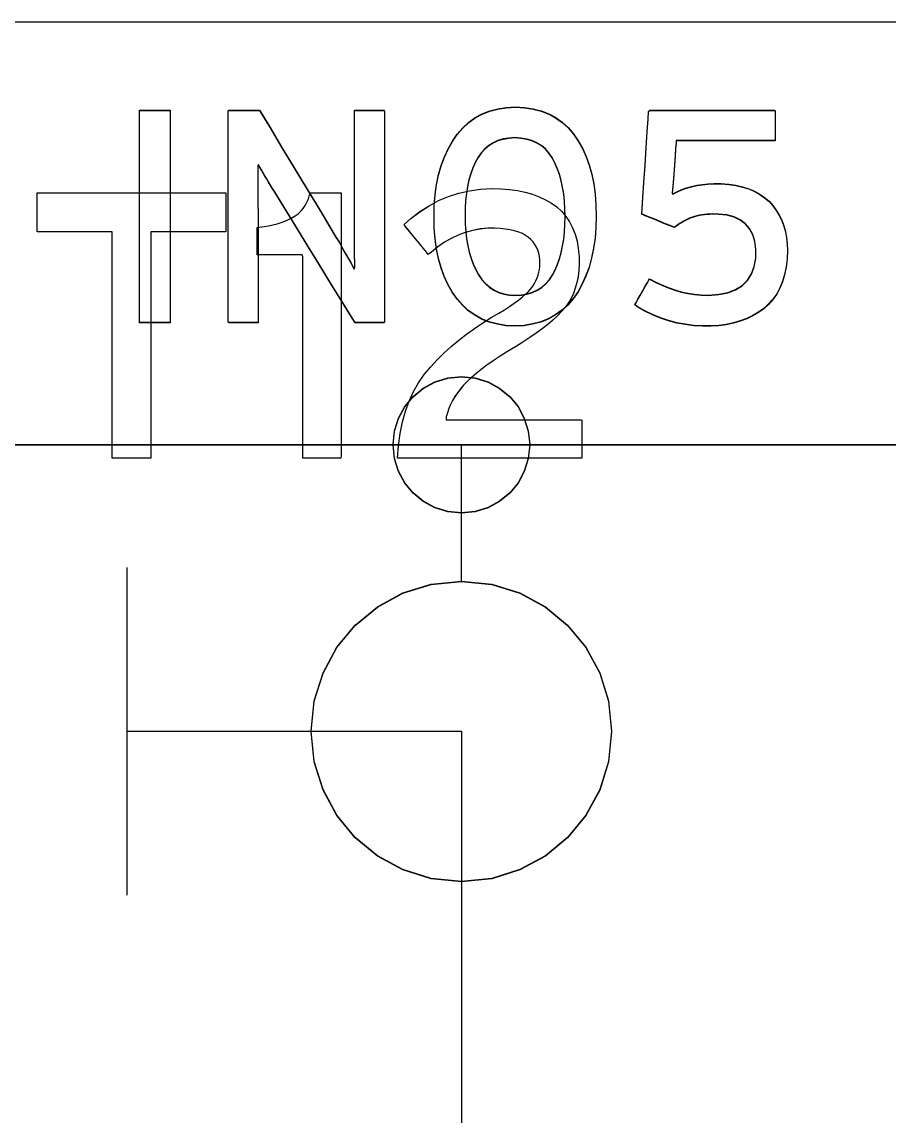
# Model space of a CAD drawing. Extents: x 1 to 47.7, y 0.2 to 35.
# Drawn here: x 34.3099 to 34.6276, y 11.944 to 12.3447 of the extents above; entities that cross this region are included whole.
import ezdxf

# ---------------------------------------------------------------- set-up
doc = ezdxf.new("R2010")
doc.units = 0
doc.header["$MEASUREMENT"] = 0
for name, color, linetype in [('5_1___24__TARGET_LEDS___12', 7, 'CONTINUOUS'), ('6_2___8__INDEPENDENT_INPUT', 7, 'CONTINUOUS'), ('6_3___8__OPTOISO_INDEPENDE', 7, 'CONTINUOUS'), ('6_4___24__OPTOISO_INDEPEND', 7, 'CONTINUOUS'), ('6_6___8__INDEPENDENT_INPUT', 7, 'CONTINUOUS'), ('6_7___8__OPTOISO_INDEPENDE', 7, 'CONTINUOUS'), ('8_0_____DWG', 7, 'CONTINUOUS')]:
    doc.layers.add(name, color=color, linetype=linetype)

msp = doc.modelspace()

# ---------------------------------------------------------------- linework, layer by layer
at = {"layer": '5_1___24__TARGET_LEDS___12'}
for points in [[(34.35295, 12.2345), (34.35295, 12.31225), (34.36423, 12.31225), (34.36423, 12.2345), (34.35295, 12.2345)], [(34.1709, 12.1398), (34.1709, 12.18979), (34.47089, 12.18979)], [(34.47089, 12.1398), (34.47089, 12.18979), (34.77089, 12.18977)], [(34.47089, 12.0298), (34.47089, 11.93517)]]:
    msp.add_lwpolyline(points, dxfattribs=at)
for points in [[(34.43194, 12.2345), (34.43084, 12.23628), (34.42792, 12.24103), (34.42372, 12.24786), (34.41877, 12.2559), (34.41363, 12.26424), (34.40885, 12.27202), (34.40495, 12.27835), (34.4025, 12.28234), (34.40171, 12.28363), (34.40098, 12.28484), (34.40027, 12.28603), (34.39959, 12.28717), (34.39893, 12.28829), (34.39829, 12.28937), (34.39768, 12.29042), (34.39709, 12.29143), (34.39653, 12.29241), (34.39629, 12.29178), (34.3963, 12.28991), (34.3963, 12.28798), (34.39631, 12.28599), (34.39632, 12.28394), (34.39633, 12.28183), (34.39635, 12.27966), (34.39637, 12.27743), (34.3964, 12.27514), (34.3964, 12.27371), (34.3964, 12.2701), (34.3964, 12.26465), (34.3964, 12.25811), (34.3964, 12.2512), (34.3964, 12.24466), (34.3964, 12.23922), (34.3964, 12.2356), (34.39639, 12.2345), (34.39589, 12.2345), (34.39474, 12.2345), (34.39315, 12.2345), (34.39133, 12.2345), (34.38946, 12.2345), (34.38774, 12.2345), (34.38638, 12.2345), (34.38558, 12.2345), (34.38544, 12.23505), (34.38544, 12.24009), (34.38544, 12.24925), (34.38544, 12.26114), (34.38544, 12.27433), (34.38544, 12.28743), (34.38544, 12.29901), (34.38544, 12.30767), (34.38544, 12.312), (34.38566, 12.31225), (34.38661, 12.31225), (34.3881, 12.31225), (34.38994, 12.31225), (34.39191, 12.31225), (34.3938, 12.31225), (34.39542, 12.31225), (34.39654, 12.31225), (34.39696, 12.31225), (34.398, 12.31052), (34.40079, 12.3059), (34.4048, 12.29925), (34.40951, 12.29143), (34.41441, 12.28331), (34.41898, 12.27574), (34.42269, 12.26958), (34.42503, 12.2657), (34.42582, 12.26438), (34.42667, 12.26293), (34.42747, 12.26154), (34.42825, 12.26019), (34.42898, 12.2589), (34.42969, 12.25766), (34.43035, 12.25646), (34.43099, 12.25532), (34.43159, 12.25422), (34.43182, 12.25485), (34.4318, 12.25678), (34.43178, 12.25876), (34.43176, 12.26079), (34.43175, 12.26289), (34.43174, 12.26503), (34.43173, 12.26723), (34.43172, 12.26948), (34.43172, 12.27179), (34.43172, 12.27321), (34.43172, 12.27681), (34.43172, 12.28223), (34.43172, 12.28875), (34.43172, 12.29562), (34.43172, 12.30214), (34.43172, 12.30756), (34.43172, 12.31116), (34.43173, 12.31225), (34.43224, 12.31225), (34.43338, 12.31225), (34.43497, 12.31225), (34.4368, 12.31225), (34.43867, 12.31225), (34.44038, 12.31225), (34.44174, 12.31225), (34.44255, 12.31225), (34.44268, 12.3117), (34.44268, 12.30667), (34.44268, 12.2975), (34.44268, 12.28561), (34.44268, 12.27242), (34.44268, 12.25933), (34.44268, 12.24774), (34.44268, 12.23908), (34.44268, 12.23475), (34.44248, 12.2345), (34.4416, 12.2345), (34.4402, 12.2345), (34.43849, 12.2345), (34.43665, 12.2345), (34.43488, 12.2345), (34.43338, 12.2345), (34.43233, 12.2345)], [(34.52026, 12.27351), (34.52016, 12.26939), (34.51985, 12.26547), (34.51933, 12.26173), (34.5186, 12.25819), (34.51766, 12.25483), (34.51651, 12.25167), (34.51516, 12.2487), (34.5136, 12.24591), (34.51182, 12.24333), (34.50984, 12.24103), (34.50767, 12.23902), (34.50529, 12.23731), (34.50272, 12.2359), (34.49995, 12.23479), (34.49698, 12.23398), (34.49382, 12.23347), (34.49045, 12.23326), (34.48713, 12.23347), (34.48399, 12.23398), (34.48106, 12.23478), (34.47831, 12.23588), (34.47576, 12.23728), (34.47341, 12.23897), (34.47125, 12.24095), (34.46929, 12.24323), (34.46752, 12.24578), (34.46596, 12.24852), (34.46461, 12.25146), (34.46346, 12.2546), (34.46252, 12.25794), (34.46179, 12.26148), (34.46127, 12.26522), (34.46096, 12.26916), (34.46086, 12.2733), (34.46096, 12.27742), (34.46128, 12.28136), (34.46181, 12.2851), (34.46255, 12.28866), (34.4635, 12.29202), (34.46466, 12.29519), (34.46603, 12.29816), (34.46761, 12.30095), (34.4694, 12.30354), (34.47139, 12.30585), (34.47357, 12.30785), (34.47594, 12.30956), (34.4785, 12.31095), (34.48125, 12.31205), (34.4842, 12.31283), (34.48734, 12.31332), (34.49067, 12.3135), (34.49403, 12.3133), (34.49719, 12.3128), (34.50015, 12.31201), (34.50291, 12.31093), (34.50547, 12.30954), (34.50783, 12.30787), (34.50998, 12.30589), (34.51194, 12.30362), (34.51369, 12.30107), (34.51523, 12.29832), (34.51656, 12.29537), (34.51769, 12.29222), (34.51862, 12.28888), (34.51934, 12.28533), (34.51985, 12.28159), (34.52016, 12.27765)], [(34.5903, 12.2609), (34.59017, 12.25779), (34.58983, 12.25486), (34.58929, 12.25212), (34.58853, 12.24958), (34.58757, 12.24722), (34.5864, 12.24505), (34.58502, 12.24308), (34.58343, 12.24129), (34.58163, 12.23969), (34.57969, 12.23828), (34.57761, 12.23703), (34.57539, 12.23597), (34.57304, 12.23508), (34.57055, 12.23437), (34.56792, 12.23383), (34.56516, 12.23347), (34.56226, 12.23328), (34.55916, 12.23328), (34.55597, 12.23346), (34.55285, 12.23385), (34.54978, 12.23444), (34.54676, 12.23523), (34.5438, 12.23621), (34.5409, 12.2374), (34.53806, 12.23878), (34.53527, 12.24037), (34.53445, 12.2411), (34.53487, 12.24185), (34.53556, 12.24307), (34.53642, 12.24458), (34.53735, 12.24621), (34.53825, 12.2478), (34.53903, 12.24917), (34.53958, 12.25015), (34.53982, 12.25057), (34.54191, 12.24943), (34.54426, 12.24829), (34.54664, 12.2473), (34.54903, 12.24646), (34.55143, 12.24577), (34.55385, 12.24524), (34.55629, 12.24485), (34.55874, 12.24462), (34.56137, 12.24454), (34.56514, 12.24484), (34.56846, 12.24553), (34.57131, 12.24662), (34.5737, 12.24811), (34.57564, 12.25001), (34.57711, 12.2523), (34.57813, 12.25498), (34.57869, 12.25807), (34.57876, 12.26139), (34.57837, 12.26426), (34.57761, 12.26677), (34.57646, 12.26892), (34.57493, 12.27071), (34.57302, 12.27214), (34.57074, 12.2732), (34.56807, 12.2739), (34.56502, 12.27424), (34.56295, 12.27427), (34.56192, 12.27424), (34.56091, 12.27418), (34.55993, 12.27408), (34.55898, 12.27396), (34.55807, 12.2738), (34.55718, 12.27361), (34.55633, 12.27339), (34.5555, 12.27314), (34.55471, 12.27283), (34.55394, 12.27249), (34.55318, 12.27212), (34.55244, 12.27173), (34.55171, 12.27131), (34.551, 12.27087), (34.5503, 12.2704), (34.54962, 12.2699), (34.54895, 12.26938), (34.54852, 12.26956), (34.54736, 12.27003), (34.5457, 12.27071), (34.54374, 12.27151), (34.54169, 12.27234), (34.53978, 12.27312), (34.53821, 12.27376), (34.5372, 12.27417), (34.53694, 12.27435), (34.53707, 12.27628), (34.53734, 12.28035), (34.53772, 12.28587), (34.53815, 12.29218), (34.53858, 12.29861), (34.53898, 12.30447), (34.5393, 12.30909), (34.53948, 12.31181), (34.53985, 12.31225), (34.54286, 12.31225), (34.54828, 12.31225), (34.5553, 12.31225), (34.56309, 12.31225), (34.57084, 12.31225), (34.57772, 12.31225), (34.58291, 12.31225), (34.58559, 12.31225), (34.58579, 12.31207), (34.58579, 12.3112), (34.58579, 12.30981), (34.58579, 12.30807), (34.58579, 12.30619), (34.58579, 12.30437), (34.58579, 12.3028), (34.58579, 12.30167), (34.58579, 12.30119), (34.58475, 12.30119), (34.58148, 12.30119), (34.57661, 12.30119), (34.57077, 12.30119), (34.56461, 12.30119), (34.55877, 12.30119), (34.5539, 12.30119), (34.55063, 12.30119), (34.54959, 12.30118), (34.54952, 12.30032), (34.54937, 12.29831), (34.54917, 12.2955), (34.54892, 12.29224), (34.54868, 12.28889), (34.54845, 12.28579), (34.54826, 12.28329), (34.54815, 12.28175), (34.5486, 12.28172), (34.5501, 12.28253), (34.55169, 12.28324), (34.55339, 12.28385), (34.55518, 12.28436), (34.55708, 12.28477), (34.55907, 12.28509), (34.56117, 12.2853), (34.56336, 12.28542), (34.566, 12.2854), (34.56879, 12.28519), (34.57141, 12.28481), (34.57386, 12.28426), (34.57614, 12.28354), (34.57825, 12.28264), (34.58019, 12.28156), (34.58196, 12.28032), (34.58356, 12.2789), (34.58497, 12.27733), (34.58622, 12.27565), (34.58731, 12.27386), (34.58822, 12.27197), (34.58897, 12.26997), (34.58955, 12.26787), (34.58997, 12.26565), (34.59022, 12.26333)], [(34.50887, 12.2733), (34.50881, 12.27619), (34.50864, 12.27896), (34.50835, 12.28161), (34.50794, 12.28414), (34.50742, 12.28655), (34.50678, 12.28883), (34.50602, 12.29099), (34.50515, 12.29303), (34.50414, 12.29493), (34.50297, 12.29662), (34.50165, 12.29808), (34.50017, 12.29932), (34.49853, 12.30035), (34.49675, 12.30115), (34.4948, 12.30172), (34.4927, 12.30208), (34.49045, 12.30222), (34.48824, 12.30208), (34.48618, 12.30173), (34.48427, 12.30116), (34.48251, 12.30037), (34.4809, 12.29936), (34.47944, 12.29814), (34.47813, 12.29669), (34.47698, 12.29503), (34.47596, 12.29316), (34.47507, 12.29117), (34.4743, 12.28904), (34.47365, 12.28678), (34.47312, 12.28439), (34.47272, 12.28186), (34.47244, 12.27921), (34.47228, 12.27643), (34.47225, 12.27351), (34.47231, 12.27063), (34.47249, 12.26788), (34.4728, 12.26525), (34.47323, 12.26274), (34.47378, 12.26036), (34.47445, 12.25811), (34.47524, 12.25598), (34.47616, 12.25397), (34.4772, 12.25206), (34.47836, 12.25032), (34.47967, 12.24881), (34.48113, 12.24752), (34.48274, 12.24647), (34.4845, 12.24564), (34.48641, 12.24504), (34.48846, 12.24467), (34.49067, 12.24453), (34.49292, 12.24467), (34.49501, 12.24504), (34.49694, 12.24563), (34.49872, 12.24644), (34.50034, 12.24748), (34.5018, 12.24875), (34.50311, 12.25025), (34.50426, 12.25196), (34.50524, 12.25385), (34.50609, 12.25584), (34.50683, 12.25795), (34.50745, 12.26018), (34.50796, 12.26255), (34.50836, 12.26505), (34.50864, 12.26767), (34.50881, 12.27042)], [(34.4959, 12.18979), (34.49539, 12.18475), (34.49394, 12.18005), (34.49163, 12.17581), (34.48858, 12.17211), (34.48488, 12.16906), (34.48064, 12.16675), (34.47595, 12.1653), (34.47092, 12.16479), (34.46587, 12.1653), (34.46117, 12.16675), (34.45693, 12.16906), (34.45323, 12.17211), (34.45017, 12.17581), (34.44787, 12.18005), (34.44642, 12.18475), (34.44591, 12.18979), (34.44642, 12.19482), (34.44787, 12.19952), (34.45017, 12.20376), (34.45323, 12.20746), (34.45693, 12.21051), (34.46117, 12.21282), (34.46587, 12.21427), (34.47092, 12.21478), (34.47595, 12.21427), (34.48064, 12.21282), (34.48488, 12.21051), (34.48858, 12.20746), (34.49163, 12.20376), (34.49394, 12.19952), (34.49539, 12.19482)], [(34.52591, 12.08482), (34.52479, 12.07373), (34.52159, 12.06341), (34.51652, 12.05406), (34.5098, 12.04592), (34.50166, 12.0392), (34.49232, 12.03413), (34.48199, 12.03092), (34.47089, 12.0298), (34.45981, 12.03092), (34.44948, 12.03413), (34.44014, 12.0392), (34.43201, 12.04592), (34.42529, 12.05406), (34.42023, 12.06341), (34.41702, 12.07373), (34.41591, 12.08482), (34.41702, 12.0959), (34.42023, 12.10622), (34.42529, 12.11556), (34.43201, 12.12369), (34.44014, 12.13041), (34.44948, 12.13548), (34.45981, 12.13869), (34.47089, 12.1398), (34.48199, 12.13869), (34.49232, 12.13548), (34.50166, 12.13041), (34.5098, 12.12369), (34.51652, 12.11556), (34.52159, 12.10622), (34.52479, 12.0959)]]:
    msp.add_lwpolyline(points, close=True, dxfattribs=at)
at = {"layer": '6_2___8__INDEPENDENT_INPUT'}
for points in [[(34.3571, 12.26789), (34.3571, 12.18494), (34.343, 12.18494), (34.343, 12.26789), (34.31554, 12.26789), (34.31554, 12.28212), (34.38459, 12.28212), (34.38459, 12.26789), (34.3571, 12.26789)], [(34.3484, 12.1449), (34.3484, 12.02491)], [(34.3484, 12.08491), (34.47091, 12.08491), (34.47091, 11.93527)]]:
    msp.add_lwpolyline(points, dxfattribs=at)
for points in [[(34.41279, 12.18494), (34.41279, 12.1878), (34.41279, 12.19538), (34.41279, 12.20624), (34.41279, 12.21892), (34.41279, 12.23197), (34.41279, 12.24392), (34.41279, 12.25333), (34.41279, 12.25873), (34.41262, 12.25947), (34.41141, 12.25947), (34.4093, 12.25947), (34.40663, 12.25947), (34.4037, 12.25947), (34.40086, 12.25947), (34.39843, 12.25947), (34.39673, 12.25947), (34.39609, 12.25947), (34.39609, 12.25986), (34.39609, 12.26088), (34.39609, 12.26234), (34.39609, 12.26405), (34.39609, 12.26581), (34.39609, 12.26742), (34.39609, 12.26868), (34.39609, 12.26941), (34.39696, 12.26958), (34.39865, 12.26978), (34.40028, 12.27003), (34.40185, 12.27036), (34.40336, 12.27075), (34.40482, 12.27121), (34.40622, 12.27173), (34.40756, 12.27232), (34.40884, 12.27297), (34.41002, 12.27367), (34.4111, 12.27448), (34.41206, 12.27538), (34.41292, 12.27638), (34.41368, 12.27748), (34.41432, 12.27868), (34.41486, 12.27999), (34.4153, 12.28139), (34.41559, 12.28212), (34.41641, 12.28212), (34.41785, 12.28212), (34.41968, 12.28212), (34.42168, 12.28212), (34.42362, 12.28212), (34.42528, 12.28212), (34.42644, 12.28212), (34.42688, 12.28212), (34.42688, 12.27841), (34.42688, 12.26852), (34.42688, 12.25435), (34.42688, 12.23782), (34.42688, 12.22081), (34.42688, 12.20522), (34.42688, 12.19295), (34.42688, 12.18591), (34.42674, 12.18494), (34.42572, 12.18494), (34.42394, 12.18494), (34.42168, 12.18494), (34.41921, 12.18494), (34.41681, 12.18494), (34.41476, 12.18494), (34.41333, 12.18494)], [(34.44744, 12.18494), (34.44784, 12.1896), (34.44848, 12.19403), (34.44935, 12.19821), (34.45046, 12.20216), (34.4518, 12.20586), (34.45338, 12.20933), (34.4552, 12.21257), (34.45725, 12.21556), (34.45954, 12.21831), (34.46198, 12.22091), (34.46451, 12.22341), (34.46715, 12.22581), (34.46989, 12.22813), (34.47273, 12.23035), (34.47567, 12.23247), (34.47871, 12.23451), (34.48185, 12.23644), (34.4846, 12.23805), (34.48663, 12.23931), (34.4885, 12.24053), (34.4902, 12.24171), (34.49175, 12.24285), (34.49313, 12.24395), (34.49436, 12.24501), (34.49542, 12.24603), (34.49632, 12.247), (34.49703, 12.24796), (34.49764, 12.24894), (34.49817, 12.24994), (34.49862, 12.25096), (34.49898, 12.25199), (34.49927, 12.25304), (34.49948, 12.25411), (34.49961, 12.25519), (34.49966, 12.25629), (34.49962, 12.2576), (34.49947, 12.25886), (34.49922, 12.26006), (34.49886, 12.26119), (34.4984, 12.26225), (34.49783, 12.26324), (34.49715, 12.26416), (34.49637, 12.26501), (34.49548, 12.2658), (34.49442, 12.26654), (34.49322, 12.26718), (34.49188, 12.26774), (34.49039, 12.2682), (34.48877, 12.26857), (34.487, 12.26886), (34.48509, 12.26905), (34.48304, 12.26916), (34.48063, 12.26914), (34.47779, 12.26888), (34.47502, 12.26838), (34.47232, 12.26765), (34.46969, 12.26667), (34.46713, 12.26546), (34.46465, 12.26401), (34.46223, 12.26232), (34.45989, 12.26039), (34.45877, 12.25959), (34.45813, 12.26038), (34.45703, 12.26173), (34.45564, 12.26344), (34.45412, 12.26531), (34.45262, 12.26715), (34.45131, 12.26876), (34.45034, 12.26994), (34.44989, 12.27051), (34.45234, 12.27271), (34.45562, 12.27523), (34.45903, 12.27742), (34.46256, 12.27928), (34.46621, 12.28082), (34.46998, 12.28203), (34.47388, 12.28291), (34.4779, 12.28346), (34.48204, 12.28368), (34.48536, 12.2836), (34.4885, 12.28335), (34.49148, 12.28294), (34.49429, 12.28236), (34.49694, 12.28161), (34.49942, 12.2807), (34.50173, 12.27963), (34.50387, 12.27838), (34.50585, 12.27696), (34.50762, 12.27532), (34.50918, 12.2735), (34.51052, 12.2715), (34.51164, 12.26932), (34.51255, 12.26696), (34.51324, 12.26443), (34.51372, 12.26172), (34.51398, 12.25883), (34.51401, 12.25606), (34.51387, 12.25369), (34.5136, 12.25142), (34.51317, 12.24927), (34.51261, 12.24723), (34.5119, 12.24529), (34.51105, 12.24347), (34.51005, 12.24175), (34.50892, 12.24014), (34.50759, 12.23862), (34.50607, 12.23708), (34.50439, 12.23552), (34.50253, 12.23394), (34.50051, 12.23235), (34.49831, 12.23073), (34.49595, 12.2291), (34.49341, 12.22745), (34.49071, 12.22577), (34.4878, 12.224), (34.48508, 12.22226), (34.48255, 12.22059), (34.48023, 12.21896), (34.47811, 12.21739), (34.4762, 12.21588), (34.47449, 12.21442), (34.47298, 12.21301), (34.47168, 12.21165), (34.47052, 12.21028), (34.46946, 12.20889), (34.46851, 12.20747), (34.46766, 12.20603), (34.46692, 12.20457), (34.46629, 12.20309), (34.46576, 12.20159), (34.46534, 12.20007), (34.46533, 12.19904), (34.46822, 12.19904), (34.47381, 12.19904), (34.48122, 12.19904), (34.48957, 12.19904), (34.49797, 12.19904), (34.50553, 12.19904), (34.51137, 12.19904), (34.5146, 12.19904), (34.51497, 12.19888), (34.51497, 12.19787), (34.51497, 12.19615), (34.51497, 12.19398), (34.51497, 12.19159), (34.51497, 12.18925), (34.51497, 12.1872), (34.51497, 12.18569), (34.51497, 12.18497), (34.51348, 12.18494), (34.50779, 12.18494), (34.49897, 12.18494), (34.48821, 12.18494), (34.47673, 12.18494), (34.46571, 12.18494), (34.45636, 12.18494), (34.44987, 12.18494)]]:
    msp.add_lwpolyline(points, close=True, dxfattribs=at)
at = {"layer": '6_3___8__OPTOISO_INDEPENDE'}
for points in [[(34.3571, 12.26789), (34.3571, 12.18494), (34.343, 12.18494), (34.343, 12.26789), (34.31554, 12.26789), (34.31554, 12.28212), (34.38459, 12.28212), (34.38459, 12.26789), (34.3571, 12.26789)], [(34.3484, 12.1449), (34.3484, 12.02491)], [(34.3484, 12.08491), (34.47091, 12.08491), (34.47091, 11.93527)]]:
    msp.add_lwpolyline(points, dxfattribs=at)
for points in [[(34.41279, 12.18494), (34.41279, 12.1878), (34.41279, 12.19538), (34.41279, 12.20624), (34.41279, 12.21892), (34.41279, 12.23197), (34.41279, 12.24392), (34.41279, 12.25333), (34.41279, 12.25873), (34.41262, 12.25947), (34.41141, 12.25947), (34.4093, 12.25947), (34.40663, 12.25947), (34.4037, 12.25947), (34.40086, 12.25947), (34.39843, 12.25947), (34.39673, 12.25947), (34.39609, 12.25947), (34.39609, 12.25986), (34.39609, 12.26088), (34.39609, 12.26234), (34.39609, 12.26405), (34.39609, 12.26581), (34.39609, 12.26742), (34.39609, 12.26868), (34.39609, 12.26941), (34.39696, 12.26958), (34.39865, 12.26978), (34.40028, 12.27003), (34.40185, 12.27036), (34.40336, 12.27075), (34.40482, 12.27121), (34.40622, 12.27173), (34.40756, 12.27232), (34.40884, 12.27297), (34.41002, 12.27367), (34.4111, 12.27448), (34.41206, 12.27538), (34.41292, 12.27638), (34.41368, 12.27748), (34.41432, 12.27868), (34.41486, 12.27999), (34.4153, 12.28139), (34.41559, 12.28212), (34.41641, 12.28212), (34.41785, 12.28212), (34.41968, 12.28212), (34.42168, 12.28212), (34.42362, 12.28212), (34.42528, 12.28212), (34.42644, 12.28212), (34.42688, 12.28212), (34.42688, 12.27841), (34.42688, 12.26852), (34.42688, 12.25435), (34.42688, 12.23782), (34.42688, 12.22081), (34.42688, 12.20522), (34.42688, 12.19295), (34.42688, 12.18591), (34.42674, 12.18494), (34.42572, 12.18494), (34.42394, 12.18494), (34.42168, 12.18494), (34.41921, 12.18494), (34.41681, 12.18494), (34.41476, 12.18494), (34.41333, 12.18494)], [(34.44744, 12.18494), (34.44784, 12.1896), (34.44848, 12.19403), (34.44935, 12.19821), (34.45046, 12.20216), (34.4518, 12.20586), (34.45338, 12.20933), (34.4552, 12.21257), (34.45725, 12.21556), (34.45954, 12.21831), (34.46198, 12.22091), (34.46451, 12.22341), (34.46715, 12.22581), (34.46989, 12.22813), (34.47273, 12.23035), (34.47567, 12.23247), (34.47871, 12.23451), (34.48185, 12.23644), (34.4846, 12.23805), (34.48663, 12.23931), (34.4885, 12.24053), (34.4902, 12.24171), (34.49175, 12.24285), (34.49313, 12.24395), (34.49436, 12.24501), (34.49542, 12.24603), (34.49632, 12.247), (34.49703, 12.24796), (34.49764, 12.24894), (34.49817, 12.24994), (34.49862, 12.25096), (34.49898, 12.25199), (34.49927, 12.25304), (34.49948, 12.25411), (34.49961, 12.25519), (34.49966, 12.25629), (34.49962, 12.2576), (34.49947, 12.25886), (34.49922, 12.26006), (34.49886, 12.26119), (34.4984, 12.26225), (34.49783, 12.26324), (34.49715, 12.26416), (34.49637, 12.26501), (34.49548, 12.2658), (34.49442, 12.26654), (34.49322, 12.26718), (34.49188, 12.26774), (34.49039, 12.2682), (34.48877, 12.26857), (34.487, 12.26886), (34.48509, 12.26905), (34.48304, 12.26916), (34.48063, 12.26914), (34.47779, 12.26888), (34.47502, 12.26838), (34.47232, 12.26765), (34.46969, 12.26667), (34.46713, 12.26546), (34.46465, 12.26401), (34.46223, 12.26232), (34.45989, 12.26039), (34.45877, 12.25959), (34.45813, 12.26038), (34.45703, 12.26173), (34.45564, 12.26344), (34.45412, 12.26531), (34.45262, 12.26715), (34.45131, 12.26876), (34.45034, 12.26994), (34.44989, 12.27051), (34.45234, 12.27271), (34.45562, 12.27523), (34.45903, 12.27742), (34.46256, 12.27928), (34.46621, 12.28082), (34.46998, 12.28203), (34.47388, 12.28291), (34.4779, 12.28346), (34.48204, 12.28368), (34.48536, 12.2836), (34.4885, 12.28335), (34.49148, 12.28294), (34.49429, 12.28236), (34.49694, 12.28161), (34.49942, 12.2807), (34.50173, 12.27963), (34.50387, 12.27838), (34.50585, 12.27696), (34.50762, 12.27532), (34.50918, 12.2735), (34.51052, 12.2715), (34.51164, 12.26932), (34.51255, 12.26696), (34.51324, 12.26443), (34.51372, 12.26172), (34.51398, 12.25883), (34.51401, 12.25606), (34.51387, 12.25369), (34.5136, 12.25142), (34.51317, 12.24927), (34.51261, 12.24723), (34.5119, 12.24529), (34.51105, 12.24347), (34.51005, 12.24175), (34.50892, 12.24014), (34.50759, 12.23862), (34.50607, 12.23708), (34.50439, 12.23552), (34.50253, 12.23394), (34.50051, 12.23235), (34.49831, 12.23073), (34.49595, 12.2291), (34.49341, 12.22745), (34.49071, 12.22577), (34.4878, 12.224), (34.48508, 12.22226), (34.48255, 12.22059), (34.48023, 12.21896), (34.47811, 12.21739), (34.4762, 12.21588), (34.47449, 12.21442), (34.47298, 12.21301), (34.47168, 12.21165), (34.47052, 12.21028), (34.46946, 12.20889), (34.46851, 12.20747), (34.46766, 12.20603), (34.46692, 12.20457), (34.46629, 12.20309), (34.46576, 12.20159), (34.46534, 12.20007), (34.46533, 12.19904), (34.46822, 12.19904), (34.47381, 12.19904), (34.48122, 12.19904), (34.48957, 12.19904), (34.49797, 12.19904), (34.50553, 12.19904), (34.51137, 12.19904), (34.5146, 12.19904), (34.51497, 12.19888), (34.51497, 12.19787), (34.51497, 12.19615), (34.51497, 12.19398), (34.51497, 12.19159), (34.51497, 12.18925), (34.51497, 12.1872), (34.51497, 12.18569), (34.51497, 12.18497), (34.51348, 12.18494), (34.50779, 12.18494), (34.49897, 12.18494), (34.48821, 12.18494), (34.47673, 12.18494), (34.46571, 12.18494), (34.45636, 12.18494), (34.44987, 12.18494)]]:
    msp.add_lwpolyline(points, close=True, dxfattribs=at)
at = {"layer": '6_4___24__OPTOISO_INDEPEND'}
for points in [[(34.35295, 12.23463), (34.35295, 12.31238), (34.36423, 12.31238), (34.36423, 12.23463), (34.35295, 12.23463)], [(34.1709, 12.13994), (34.1709, 12.18992), (34.47089, 12.18992)], [(34.47089, 12.13994), (34.47089, 12.18992), (34.77089, 12.1899)], [(34.47089, 12.02994), (34.47089, 11.93527)]]:
    msp.add_lwpolyline(points, dxfattribs=at)
for points in [[(34.43194, 12.23463), (34.43084, 12.23641), (34.42792, 12.24116), (34.42372, 12.24799), (34.41877, 12.25602), (34.41363, 12.26437), (34.40885, 12.27215), (34.40495, 12.27848), (34.4025, 12.28247), (34.40171, 12.28375), (34.40098, 12.28497), (34.40027, 12.28615), (34.39959, 12.2873), (34.39893, 12.28842), (34.39829, 12.2895), (34.39768, 12.29054), (34.39709, 12.29156), (34.39653, 12.29253), (34.39629, 12.2919), (34.3963, 12.29003), (34.3963, 12.2881), (34.39631, 12.28611), (34.39632, 12.28406), (34.39633, 12.28196), (34.39635, 12.27979), (34.39637, 12.27756), (34.3964, 12.27527), (34.3964, 12.27384), (34.3964, 12.27022), (34.3964, 12.26478), (34.3964, 12.25824), (34.3964, 12.25133), (34.3964, 12.24479), (34.3964, 12.23934), (34.3964, 12.23573), (34.39639, 12.23463), (34.39589, 12.23463), (34.39474, 12.23463), (34.39315, 12.23463), (34.39133, 12.23463), (34.38946, 12.23463), (34.38774, 12.23463), (34.38638, 12.23463), (34.38558, 12.23463), (34.38544, 12.23518), (34.38544, 12.24022), (34.38544, 12.24938), (34.38544, 12.26127), (34.38544, 12.27446), (34.38544, 12.28755), (34.38544, 12.29914), (34.38544, 12.3078), (34.38544, 12.31213), (34.38566, 12.31238), (34.38661, 12.31238), (34.3881, 12.31238), (34.38994, 12.31238), (34.39191, 12.31238), (34.3938, 12.31238), (34.39542, 12.31238), (34.39654, 12.31238), (34.39696, 12.31238), (34.398, 12.31065), (34.40079, 12.30603), (34.4048, 12.29938), (34.40951, 12.29156), (34.41441, 12.28344), (34.41898, 12.27587), (34.42269, 12.26971), (34.42503, 12.26583), (34.42582, 12.2645), (34.42667, 12.26306), (34.42747, 12.26167), (34.42825, 12.26032), (34.42898, 12.25903), (34.42969, 12.25779), (34.43035, 12.25659), (34.43099, 12.25545), (34.43159, 12.25436), (34.43182, 12.25498), (34.4318, 12.25691), (34.43178, 12.25889), (34.43176, 12.26093), (34.43175, 12.26302), (34.43174, 12.26516), (34.43173, 12.26736), (34.43172, 12.26961), (34.43172, 12.27192), (34.43172, 12.27335), (34.43172, 12.27695), (34.43172, 12.28237), (34.43172, 12.28888), (34.43172, 12.29576), (34.43172, 12.30227), (34.43172, 12.30769), (34.43172, 12.31129), (34.43173, 12.31238), (34.43224, 12.31238), (34.43338, 12.31238), (34.43497, 12.31238), (34.4368, 12.31238), (34.43867, 12.31238), (34.44038, 12.31238), (34.44174, 12.31238), (34.44255, 12.31238), (34.44268, 12.31183), (34.44268, 12.30679), (34.44268, 12.29763), (34.44268, 12.28574), (34.44268, 12.27255), (34.44268, 12.25946), (34.44268, 12.24787), (34.44268, 12.23921), (34.44268, 12.23488), (34.44248, 12.23463), (34.4416, 12.23463), (34.4402, 12.23463), (34.43849, 12.23463), (34.43665, 12.23463), (34.43488, 12.23463), (34.43338, 12.23463), (34.43233, 12.23463)], [(34.52026, 12.27364), (34.52016, 12.26952), (34.51985, 12.2656), (34.51933, 12.26186), (34.5186, 12.25832), (34.51766, 12.25496), (34.51651, 12.2518), (34.51516, 12.24883), (34.5136, 12.24604), (34.51182, 12.24346), (34.50984, 12.24115), (34.50767, 12.23915), (34.50529, 12.23744), (34.50272, 12.23603), (34.49995, 12.23492), (34.49698, 12.23411), (34.49382, 12.2336), (34.49045, 12.23338), (34.48713, 12.2336), (34.48399, 12.23411), (34.48106, 12.23491), (34.47831, 12.23601), (34.47576, 12.2374), (34.47341, 12.23909), (34.47125, 12.24108), (34.46929, 12.24336), (34.46752, 12.24591), (34.46596, 12.24865), (34.46461, 12.25159), (34.46346, 12.25473), (34.46252, 12.25807), (34.46179, 12.26161), (34.46127, 12.26535), (34.46096, 12.26928), (34.46086, 12.27342), (34.46096, 12.27755), (34.46128, 12.28149), (34.46181, 12.28523), (34.46255, 12.28879), (34.4635, 12.29215), (34.46466, 12.29531), (34.46603, 12.29829), (34.46761, 12.30108), (34.4694, 12.30367), (34.47139, 12.30598), (34.47357, 12.30798), (34.47594, 12.30969), (34.4785, 12.31108), (34.48125, 12.31218), (34.4842, 12.31296), (34.48734, 12.31345), (34.49067, 12.31363), (34.49403, 12.31343), (34.49719, 12.31293), (34.50015, 12.31214), (34.50291, 12.31106), (34.50547, 12.30967), (34.50783, 12.30799), (34.50998, 12.30602), (34.51194, 12.30375), (34.51369, 12.3012), (34.51523, 12.29845), (34.51656, 12.2955), (34.51769, 12.29235), (34.51862, 12.28901), (34.51934, 12.28546), (34.51985, 12.28172), (34.52016, 12.27778)], [(34.5903, 12.26103), (34.59017, 12.25791), (34.58983, 12.25499), (34.58929, 12.25225), (34.58853, 12.2497), (34.58757, 12.24735), (34.5864, 12.24518), (34.58502, 12.2432), (34.58343, 12.24142), (34.58163, 12.23982), (34.57969, 12.2384), (34.57761, 12.23716), (34.57539, 12.2361), (34.57304, 12.23521), (34.57055, 12.2345), (34.56792, 12.23396), (34.56516, 12.2336), (34.56226, 12.23341), (34.55916, 12.2334), (34.55597, 12.23359), (34.55285, 12.23398), (34.54978, 12.23457), (34.54676, 12.23536), (34.5438, 12.23634), (34.5409, 12.23753), (34.53806, 12.23891), (34.53527, 12.2405), (34.53445, 12.24123), (34.53487, 12.24198), (34.53556, 12.24319), (34.53642, 12.24471), (34.53735, 12.24634), (34.53825, 12.24793), (34.53903, 12.2493), (34.53958, 12.25027), (34.53982, 12.25069), (34.54191, 12.24956), (34.54426, 12.24842), (34.54664, 12.24743), (34.54903, 12.24659), (34.55143, 12.2459), (34.55385, 12.24537), (34.55629, 12.24498), (34.55874, 12.24474), (34.56137, 12.24467), (34.56514, 12.24497), (34.56846, 12.24566), (34.57131, 12.24675), (34.5737, 12.24824), (34.57564, 12.25013), (34.57711, 12.25242), (34.57813, 12.25511), (34.57869, 12.2582), (34.57876, 12.26152), (34.57837, 12.26439), (34.57761, 12.2669), (34.57646, 12.26905), (34.57493, 12.27084), (34.57302, 12.27226), (34.57074, 12.27333), (34.56807, 12.27403), (34.56502, 12.27437), (34.56295, 12.2744), (34.56192, 12.27437), (34.56091, 12.27431), (34.55993, 12.27421), (34.55898, 12.27408), (34.55807, 12.27393), (34.55718, 12.27374), (34.55633, 12.27352), (34.5555, 12.27327), (34.55471, 12.27296), (34.55394, 12.27262), (34.55318, 12.27225), (34.55244, 12.27186), (34.55171, 12.27144), (34.551, 12.271), (34.5503, 12.27053), (34.54962, 12.27003), (34.54895, 12.26951), (34.54852, 12.26969), (34.54736, 12.27016), (34.5457, 12.27084), (34.54374, 12.27163), (34.54169, 12.27247), (34.53978, 12.27325), (34.53821, 12.27389), (34.5372, 12.2743), (34.53694, 12.27448), (34.53707, 12.27641), (34.53734, 12.28048), (34.53772, 12.286), (34.53815, 12.29231), (34.53858, 12.29873), (34.53898, 12.3046), (34.5393, 12.30922), (34.53948, 12.31194), (34.53985, 12.31238), (34.54286, 12.31238), (34.54828, 12.31238), (34.5553, 12.31238), (34.56309, 12.31238), (34.57084, 12.31238), (34.57772, 12.31238), (34.58291, 12.31238), (34.58559, 12.31238), (34.58579, 12.3122), (34.58579, 12.31133), (34.58579, 12.30994), (34.58579, 12.3082), (34.58579, 12.30632), (34.58579, 12.3045), (34.58579, 12.30293), (34.58579, 12.3018), (34.58579, 12.30132), (34.58475, 12.30132), (34.58148, 12.30132), (34.57661, 12.30132), (34.57077, 12.30132), (34.56461, 12.30132), (34.55877, 12.30132), (34.5539, 12.30132), (34.55063, 12.30132), (34.54959, 12.30131), (34.54952, 12.30045), (34.54937, 12.29844), (34.54917, 12.29563), (34.54892, 12.29237), (34.54868, 12.28902), (34.54845, 12.28592), (34.54826, 12.28342), (34.54815, 12.28188), (34.5486, 12.28185), (34.5501, 12.28265), (34.55169, 12.28336), (34.55339, 12.28397), (34.55518, 12.28449), (34.55708, 12.2849), (34.55907, 12.28521), (34.56117, 12.28543), (34.56336, 12.28555), (34.566, 12.28553), (34.56879, 12.28532), (34.57141, 12.28494), (34.57386, 12.28439), (34.57614, 12.28366), (34.57825, 12.28276), (34.58019, 12.28169), (34.58196, 12.28045), (34.58356, 12.27903), (34.58497, 12.27746), (34.58622, 12.27578), (34.58731, 12.27399), (34.58822, 12.2721), (34.58897, 12.2701), (34.58955, 12.26799), (34.58997, 12.26578), (34.59022, 12.26346)], [(34.50887, 12.27342), (34.50881, 12.27632), (34.50864, 12.27909), (34.50835, 12.28174), (34.50794, 12.28427), (34.50742, 12.28667), (34.50678, 12.28896), (34.50602, 12.29112), (34.50515, 12.29316), (34.50414, 12.29506), (34.50297, 12.29674), (34.50165, 12.29821), (34.50017, 12.29945), (34.49853, 12.30047), (34.49675, 12.30127), (34.4948, 12.30185), (34.4927, 12.30221), (34.49045, 12.30235), (34.48824, 12.30221), (34.48618, 12.30186), (34.48427, 12.30129), (34.48251, 12.3005), (34.4809, 12.29949), (34.47944, 12.29826), (34.47813, 12.29682), (34.47698, 12.29516), (34.47596, 12.29329), (34.47507, 12.2913), (34.4743, 12.28917), (34.47365, 12.28691), (34.47312, 12.28451), (34.47272, 12.28199), (34.47244, 12.27934), (34.47228, 12.27656), (34.47225, 12.27364), (34.47231, 12.27076), (34.47249, 12.26801), (34.4728, 12.26538), (34.47323, 12.26287), (34.47378, 12.26049), (34.47445, 12.25824), (34.47524, 12.25611), (34.47616, 12.2541), (34.4772, 12.25219), (34.47836, 12.25045), (34.47967, 12.24894), (34.48113, 12.24765), (34.48274, 12.2466), (34.4845, 12.24577), (34.48641, 12.24517), (34.48846, 12.2448), (34.49067, 12.24466), (34.49292, 12.2448), (34.49501, 12.24517), (34.49694, 12.24576), (34.49872, 12.24657), (34.50034, 12.24761), (34.5018, 12.24888), (34.50311, 12.25037), (34.50426, 12.25209), (34.50524, 12.25398), (34.50609, 12.25596), (34.50683, 12.25808), (34.50745, 12.26031), (34.50796, 12.26268), (34.50836, 12.26517), (34.50864, 12.2678), (34.50881, 12.27055)], [(34.4959, 12.18992), (34.49539, 12.18488), (34.49394, 12.18019), (34.49163, 12.17594), (34.48858, 12.17224), (34.48488, 12.16919), (34.48064, 12.16688), (34.47595, 12.16543), (34.47092, 12.16492), (34.46587, 12.16543), (34.46117, 12.16688), (34.45693, 12.16919), (34.45323, 12.17224), (34.45017, 12.17594), (34.44787, 12.18019), (34.44642, 12.18488), (34.44591, 12.18992), (34.44642, 12.19495), (34.44787, 12.19965), (34.45017, 12.20389), (34.45323, 12.20759), (34.45693, 12.21064), (34.46117, 12.21295), (34.46587, 12.21441), (34.47092, 12.21491), (34.47595, 12.21441), (34.48064, 12.21295), (34.48488, 12.21064), (34.48858, 12.20759), (34.49163, 12.20389), (34.49394, 12.19965), (34.49539, 12.19495)], [(34.52591, 12.08495), (34.52479, 12.07386), (34.52159, 12.06354), (34.51652, 12.05419), (34.5098, 12.04605), (34.50166, 12.03933), (34.49232, 12.03426), (34.48199, 12.03105), (34.47089, 12.02994), (34.45981, 12.03105), (34.44948, 12.03426), (34.44014, 12.03933), (34.43201, 12.04605), (34.42529, 12.05419), (34.42023, 12.06354), (34.41702, 12.07386), (34.41591, 12.08495), (34.41702, 12.09603), (34.42023, 12.10635), (34.42529, 12.11569), (34.43201, 12.12382), (34.44014, 12.13054), (34.44948, 12.13561), (34.45981, 12.13882), (34.47089, 12.13994), (34.48199, 12.13882), (34.49232, 12.13561), (34.50166, 12.13054), (34.5098, 12.12382), (34.51652, 12.11569), (34.52159, 12.10635), (34.52479, 12.09603)]]:
    msp.add_lwpolyline(points, close=True, dxfattribs=at)
at = {"layer": '6_6___8__INDEPENDENT_INPUT'}
for points in [[(34.3571, 12.2679), (34.3571, 12.18495), (34.343, 12.18495), (34.343, 12.2679), (34.31554, 12.2679), (34.31554, 12.28213), (34.38459, 12.28213), (34.38459, 12.2679), (34.3571, 12.2679)], [(34.3484, 12.1449), (34.3484, 12.02491)], [(34.3484, 12.08491), (34.47091, 12.08491), (34.47091, 11.93527)]]:
    msp.add_lwpolyline(points, dxfattribs=at)
for points in [[(34.41279, 12.18495), (34.41279, 12.1878), (34.41279, 12.19539), (34.41279, 12.20625), (34.41279, 12.21893), (34.41279, 12.23198), (34.41279, 12.24393), (34.41279, 12.25334), (34.41279, 12.25874), (34.41262, 12.25948), (34.41141, 12.25948), (34.4093, 12.25948), (34.40663, 12.25948), (34.4037, 12.25948), (34.40086, 12.25948), (34.39843, 12.25948), (34.39673, 12.25948), (34.39609, 12.25948), (34.39609, 12.25986), (34.39609, 12.26089), (34.39609, 12.26235), (34.39609, 12.26406), (34.39609, 12.26581), (34.39609, 12.26742), (34.39609, 12.26869), (34.39609, 12.26942), (34.39696, 12.26959), (34.39865, 12.26978), (34.40028, 12.27004), (34.40185, 12.27037), (34.40336, 12.27076), (34.40482, 12.27121), (34.40622, 12.27173), (34.40756, 12.27232), (34.40884, 12.27298), (34.41002, 12.27368), (34.4111, 12.27448), (34.41206, 12.27539), (34.41292, 12.27639), (34.41368, 12.27749), (34.41432, 12.27869), (34.41486, 12.27999), (34.4153, 12.28139), (34.41559, 12.28213), (34.41641, 12.28213), (34.41785, 12.28213), (34.41968, 12.28213), (34.42168, 12.28213), (34.42362, 12.28213), (34.42528, 12.28213), (34.42644, 12.28213), (34.42688, 12.28213), (34.42688, 12.27841), (34.42688, 12.26852), (34.42688, 12.25436), (34.42688, 12.23782), (34.42688, 12.22081), (34.42688, 12.20523), (34.42688, 12.19296), (34.42688, 12.18592), (34.42674, 12.18495), (34.42572, 12.18495), (34.42394, 12.18495), (34.42168, 12.18495), (34.41921, 12.18495), (34.41681, 12.18495), (34.41476, 12.18495), (34.41333, 12.18495)], [(34.44744, 12.18495), (34.44784, 12.18961), (34.44848, 12.19403), (34.44935, 12.19822), (34.45046, 12.20216), (34.4518, 12.20587), (34.45338, 12.20934), (34.4552, 12.21257), (34.45725, 12.21557), (34.45954, 12.21832), (34.46198, 12.22092), (34.46451, 12.22341), (34.46715, 12.22582), (34.46989, 12.22813), (34.47273, 12.23035), (34.47567, 12.23248), (34.47871, 12.23451), (34.48185, 12.23645), (34.4846, 12.23806), (34.48663, 12.23932), (34.4885, 12.24054), (34.4902, 12.24172), (34.49175, 12.24286), (34.49313, 12.24396), (34.49436, 12.24502), (34.49542, 12.24603), (34.49632, 12.24701), (34.49703, 12.24797), (34.49764, 12.24895), (34.49817, 12.24995), (34.49862, 12.25096), (34.49898, 12.252), (34.49927, 12.25305), (34.49948, 12.25411), (34.49961, 12.2552), (34.49966, 12.2563), (34.49962, 12.2576), (34.49947, 12.25887), (34.49922, 12.26007), (34.49886, 12.26119), (34.4984, 12.26225), (34.49783, 12.26324), (34.49715, 12.26417), (34.49637, 12.26502), (34.49548, 12.26581), (34.49442, 12.26654), (34.49322, 12.26719), (34.49188, 12.26774), (34.49039, 12.26821), (34.48877, 12.26858), (34.487, 12.26887), (34.48509, 12.26906), (34.48304, 12.26917), (34.48063, 12.26915), (34.47779, 12.26889), (34.47502, 12.26839), (34.47232, 12.26765), (34.46969, 12.26668), (34.46713, 12.26547), (34.46465, 12.26401), (34.46223, 12.26233), (34.45989, 12.2604), (34.45877, 12.25959), (34.45813, 12.26039), (34.45703, 12.26174), (34.45564, 12.26344), (34.45412, 12.26532), (34.45262, 12.26716), (34.45131, 12.26877), (34.45034, 12.26995), (34.44989, 12.27051), (34.45234, 12.27272), (34.45562, 12.27524), (34.45903, 12.27743), (34.46256, 12.27929), (34.46621, 12.28082), (34.46998, 12.28203), (34.47388, 12.28291), (34.4779, 12.28347), (34.48204, 12.28369), (34.48536, 12.28361), (34.4885, 12.28336), (34.49148, 12.28295), (34.49429, 12.28237), (34.49694, 12.28162), (34.49942, 12.28071), (34.50173, 12.27963), (34.50387, 12.27839), (34.50585, 12.27697), (34.50762, 12.27532), (34.50918, 12.2735), (34.51052, 12.2715), (34.51164, 12.26932), (34.51255, 12.26697), (34.51324, 12.26444), (34.51372, 12.26172), (34.51398, 12.25884), (34.51401, 12.25607), (34.51387, 12.25369), (34.5136, 12.25143), (34.51317, 12.24928), (34.51261, 12.24723), (34.5119, 12.2453), (34.51105, 12.24347), (34.51005, 12.24176), (34.50892, 12.24015), (34.50759, 12.23862), (34.50607, 12.23708), (34.50439, 12.23553), (34.50253, 12.23395), (34.50051, 12.23235), (34.49831, 12.23074), (34.49595, 12.2291), (34.49341, 12.22745), (34.49071, 12.22577), (34.4878, 12.224), (34.48508, 12.22227), (34.48255, 12.22059), (34.48023, 12.21897), (34.47811, 12.2174), (34.4762, 12.21588), (34.47449, 12.21442), (34.47298, 12.21302), (34.47168, 12.21166), (34.47052, 12.21029), (34.46946, 12.20889), (34.46851, 12.20748), (34.46766, 12.20604), (34.46692, 12.20458), (34.46629, 12.2031), (34.46576, 12.2016), (34.46534, 12.20008), (34.46533, 12.19905), (34.46822, 12.19905), (34.47381, 12.19905), (34.48122, 12.19905), (34.48957, 12.19905), (34.49797, 12.19905), (34.50553, 12.19905), (34.51137, 12.19905), (34.5146, 12.19905), (34.51497, 12.19889), (34.51497, 12.19788), (34.51497, 12.19616), (34.51497, 12.19398), (34.51497, 12.1916), (34.51497, 12.18925), (34.51497, 12.1872), (34.51497, 12.18569), (34.51497, 12.18498), (34.51348, 12.18495), (34.50779, 12.18495), (34.49897, 12.18495), (34.48821, 12.18495), (34.47673, 12.18495), (34.46571, 12.18495), (34.45636, 12.18495), (34.44987, 12.18495)]]:
    msp.add_lwpolyline(points, close=True, dxfattribs=at)
at = {"layer": '6_7___8__OPTOISO_INDEPENDE'}
for points in [[(34.3571, 12.26789), (34.3571, 12.18494), (34.343, 12.18494), (34.343, 12.26789), (34.31554, 12.26789), (34.31554, 12.28212), (34.38459, 12.28212), (34.38459, 12.26789), (34.3571, 12.26789)], [(34.3484, 12.1449), (34.3484, 12.02491)], [(34.3484, 12.08491), (34.47091, 12.08491), (34.47091, 11.93527)]]:
    msp.add_lwpolyline(points, dxfattribs=at)
for points in [[(34.41279, 12.18494), (34.41279, 12.1878), (34.41279, 12.19538), (34.41279, 12.20624), (34.41279, 12.21892), (34.41279, 12.23197), (34.41279, 12.24392), (34.41279, 12.25333), (34.41279, 12.25873), (34.41262, 12.25947), (34.41141, 12.25947), (34.4093, 12.25947), (34.40663, 12.25947), (34.4037, 12.25947), (34.40086, 12.25947), (34.39843, 12.25947), (34.39673, 12.25947), (34.39609, 12.25947), (34.39609, 12.25986), (34.39609, 12.26088), (34.39609, 12.26234), (34.39609, 12.26405), (34.39609, 12.26581), (34.39609, 12.26742), (34.39609, 12.26868), (34.39609, 12.26941), (34.39696, 12.26958), (34.39865, 12.26978), (34.40028, 12.27003), (34.40185, 12.27036), (34.40336, 12.27075), (34.40482, 12.27121), (34.40622, 12.27173), (34.40756, 12.27232), (34.40884, 12.27297), (34.41002, 12.27367), (34.4111, 12.27448), (34.41206, 12.27538), (34.41292, 12.27638), (34.41368, 12.27748), (34.41432, 12.27868), (34.41486, 12.27999), (34.4153, 12.28139), (34.41559, 12.28212), (34.41641, 12.28212), (34.41785, 12.28212), (34.41968, 12.28212), (34.42168, 12.28212), (34.42362, 12.28212), (34.42528, 12.28212), (34.42644, 12.28212), (34.42688, 12.28212), (34.42688, 12.27841), (34.42688, 12.26852), (34.42688, 12.25435), (34.42688, 12.23782), (34.42688, 12.22081), (34.42688, 12.20522), (34.42688, 12.19295), (34.42688, 12.18591), (34.42674, 12.18494), (34.42572, 12.18494), (34.42394, 12.18494), (34.42168, 12.18494), (34.41921, 12.18494), (34.41681, 12.18494), (34.41476, 12.18494), (34.41333, 12.18494)], [(34.44744, 12.18494), (34.44784, 12.1896), (34.44848, 12.19403), (34.44935, 12.19821), (34.45046, 12.20216), (34.4518, 12.20586), (34.45338, 12.20933), (34.4552, 12.21257), (34.45725, 12.21556), (34.45954, 12.21831), (34.46198, 12.22091), (34.46451, 12.22341), (34.46715, 12.22581), (34.46989, 12.22813), (34.47273, 12.23035), (34.47567, 12.23247), (34.47871, 12.23451), (34.48185, 12.23644), (34.4846, 12.23805), (34.48663, 12.23931), (34.4885, 12.24053), (34.4902, 12.24171), (34.49175, 12.24285), (34.49313, 12.24395), (34.49436, 12.24501), (34.49542, 12.24603), (34.49632, 12.247), (34.49703, 12.24796), (34.49764, 12.24894), (34.49817, 12.24994), (34.49862, 12.25096), (34.49898, 12.25199), (34.49927, 12.25304), (34.49948, 12.25411), (34.49961, 12.25519), (34.49966, 12.25629), (34.49962, 12.2576), (34.49947, 12.25886), (34.49922, 12.26006), (34.49886, 12.26119), (34.4984, 12.26225), (34.49783, 12.26324), (34.49715, 12.26416), (34.49637, 12.26501), (34.49548, 12.2658), (34.49442, 12.26654), (34.49322, 12.26718), (34.49188, 12.26774), (34.49039, 12.2682), (34.48877, 12.26857), (34.487, 12.26886), (34.48509, 12.26905), (34.48304, 12.26916), (34.48063, 12.26914), (34.47779, 12.26888), (34.47502, 12.26838), (34.47232, 12.26765), (34.46969, 12.26667), (34.46713, 12.26546), (34.46465, 12.26401), (34.46223, 12.26232), (34.45989, 12.26039), (34.45877, 12.25959), (34.45813, 12.26038), (34.45703, 12.26173), (34.45564, 12.26344), (34.45412, 12.26531), (34.45262, 12.26715), (34.45131, 12.26876), (34.45034, 12.26994), (34.44989, 12.27051), (34.45234, 12.27271), (34.45562, 12.27523), (34.45903, 12.27742), (34.46256, 12.27928), (34.46621, 12.28082), (34.46998, 12.28203), (34.47388, 12.28291), (34.4779, 12.28346), (34.48204, 12.28368), (34.48536, 12.2836), (34.4885, 12.28335), (34.49148, 12.28294), (34.49429, 12.28236), (34.49694, 12.28161), (34.49942, 12.2807), (34.50173, 12.27963), (34.50387, 12.27838), (34.50585, 12.27696), (34.50762, 12.27532), (34.50918, 12.2735), (34.51052, 12.2715), (34.51164, 12.26932), (34.51255, 12.26696), (34.51324, 12.26443), (34.51372, 12.26172), (34.51398, 12.25883), (34.51401, 12.25606), (34.51387, 12.25369), (34.5136, 12.25142), (34.51317, 12.24927), (34.51261, 12.24723), (34.5119, 12.24529), (34.51105, 12.24347), (34.51005, 12.24175), (34.50892, 12.24014), (34.50759, 12.23862), (34.50607, 12.23708), (34.50439, 12.23552), (34.50253, 12.23394), (34.50051, 12.23235), (34.49831, 12.23073), (34.49595, 12.2291), (34.49341, 12.22745), (34.49071, 12.22577), (34.4878, 12.224), (34.48508, 12.22226), (34.48255, 12.22059), (34.48023, 12.21896), (34.47811, 12.21739), (34.4762, 12.21588), (34.47449, 12.21442), (34.47298, 12.21301), (34.47168, 12.21165), (34.47052, 12.21028), (34.46946, 12.20889), (34.46851, 12.20747), (34.46766, 12.20603), (34.46692, 12.20457), (34.46629, 12.20309), (34.46576, 12.20159), (34.46534, 12.20007), (34.46533, 12.19904), (34.46822, 12.19904), (34.47381, 12.19904), (34.48122, 12.19904), (34.48957, 12.19904), (34.49797, 12.19904), (34.50553, 12.19904), (34.51137, 12.19904), (34.5146, 12.19904), (34.51497, 12.19888), (34.51497, 12.19787), (34.51497, 12.19615), (34.51497, 12.19398), (34.51497, 12.19159), (34.51497, 12.18925), (34.51497, 12.1872), (34.51497, 12.18569), (34.51497, 12.18497), (34.51348, 12.18494), (34.50779, 12.18494), (34.49897, 12.18494), (34.48821, 12.18494), (34.47673, 12.18494), (34.46571, 12.18494), (34.45636, 12.18494), (34.44987, 12.18494)]]:
    msp.add_lwpolyline(points, close=True, dxfattribs=at)
at = {"layer": '8_0_____DWG'}
msp.add_lwpolyline([(34.22848, 12.34475), (34.61883, 12.34475), (35.00918, 12.34475), (35.39876, 12.34475), (35.78682, 12.34475), (35.98004, 12.34475), (36.17259, 12.34475), (36.36438, 12.34475), (36.55531, 12.34475), (36.74529, 12.34475), (36.93422, 12.34475), (37.12201, 12.34475), (37.30856, 12.34475), (37.49377, 12.34475), (37.67755, 12.34475)], dxfattribs=at)

doc.saveas('drawing.dxf')
